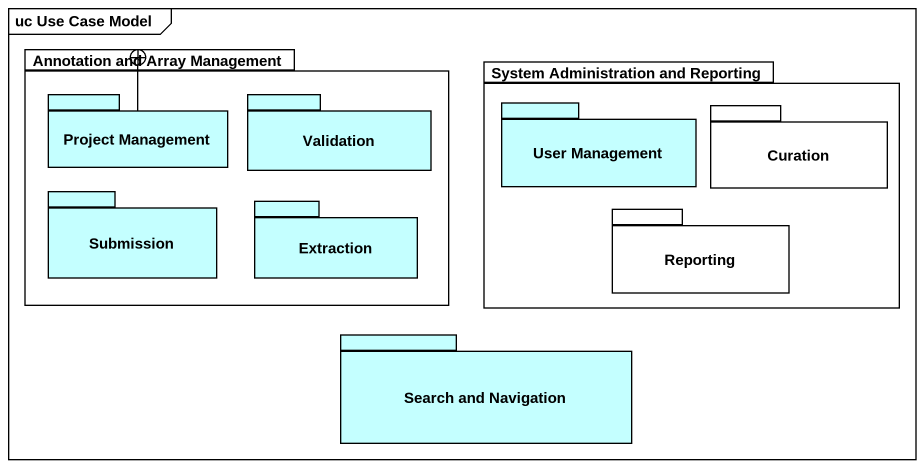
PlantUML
@startuml
mainframe uc Use Case Model
package "Annotation and Array Management" as Annotation_and_Array {
  package "Project Management" as Project_Management #C4FFFF {
  }
  package Validation #C4FFFF {
  }
  package Submission #C4FFFF {
  }
  package Extraction #C4FFFF {
  }
}
package "System Administration and Reporting" as System_Administration_and {
  package "User Management" as User_Management #C4FFFF {
  }
  package Curation {
  }
  package Reporting {
  }
}
package "Search and Navigation" as Search_and_Navigation #C4FFFF {
}
Project_Management -right-+ Annotation_and_Array
@enduml
